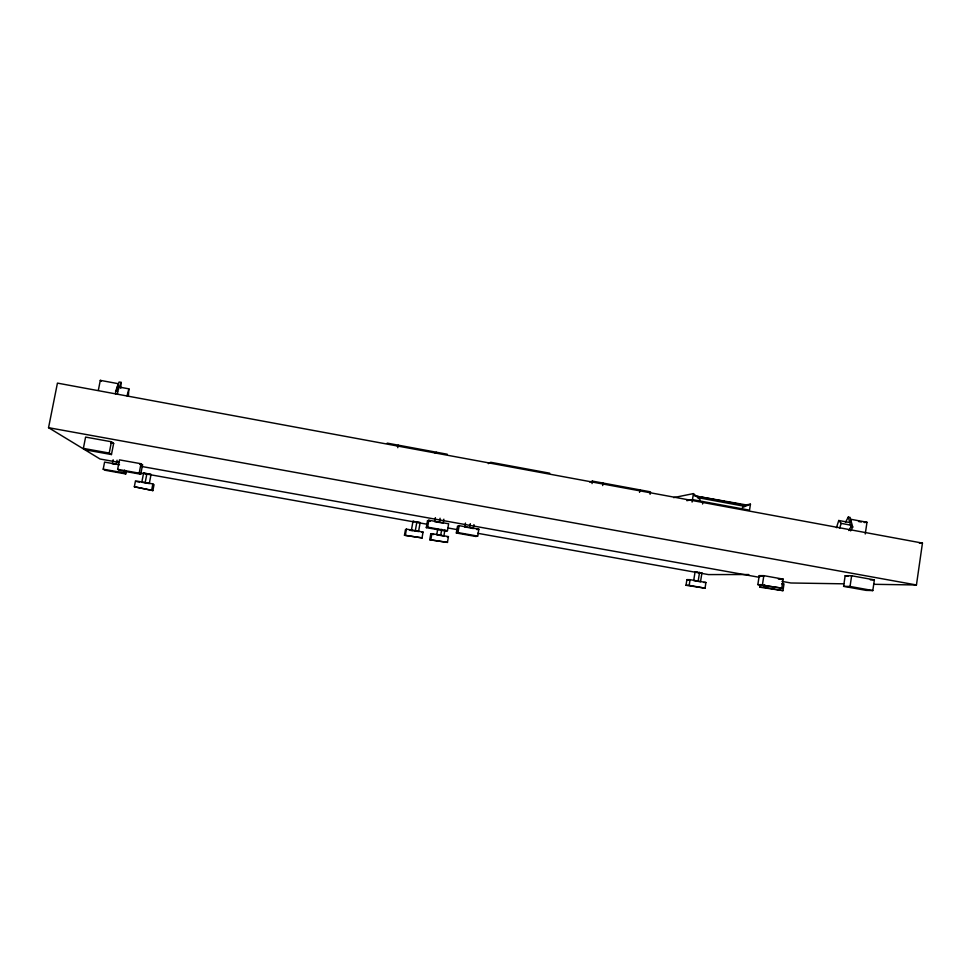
<?xml version="1.0" encoding="UTF-8"?>
<svg xmlns="http://www.w3.org/2000/svg" width="971" height="971" viewBox="0 0 971 971"><rect width="100%" height="100%" fill="white"/><g stroke="black" fill="none" stroke-linecap="round" stroke-linejoin="round"><path stroke-width="1.46" d="M115.513 394.02L115.683 391.046L119.093 382.016L121.096 382.38L120.732 388.315M117.527 394.396L117.697 391.41L121.096 382.38M874.094 584.311L916.442 584.979L922.45 543.105L57.435 383.108L48.55 427.689L100.037 459.004L119.433 462.487M865.258 533.965L866.982 522.277L851.264 519.364L850.827 522.289M872.808 590.562L874.373 579.881L851.628 575.767L845.158 575.754L843.593 586.326L866.108 590.38L872.808 590.562L850.05 586.46L843.593 586.326M850.05 586.46L851.628 575.767M781.801 588.135L783.16 579.129L763.825 575.657L759.225 575.645L757.853 584.578L781.801 588.135L757.853 584.578M760.196 584.506L759.783 587.188L782.978 590.647L783.998 583.899L781.679 583.862M762.453 584.676L763.825 575.657M759.783 587.188L764.262 587.309L764.675 584.603M742.269 508.828L742.487 507.445L750.449 504.192L749.527 510.176L692.481 499.616L686.837 500.672M686.012 585.27L689.179 585.355L690.078 579.675L705.929 582.503L705.043 588.171L686.012 585.27L686.91 579.638L690.078 579.675M702.543 504.01L702.931 501.546M695.078 571.81L693.695 580.573L700.516 581.799L701.899 573.024L695.078 571.81L697.433 572.417M698.161 581.204L699.545 572.405M692.092 502.08L693.428 493.608L673.643 497.613M699.8 500.963L700.018 499.58L693.428 493.608M650.085 494.312L650.485 491.836L592.456 481.106L589.664 481.968M639.537 492.37L639.938 489.894M602.675 485.549L603.088 483.073M592.043 483.594L592.456 481.106M477.683 536.101L478.861 529.195L459.162 525.663L457.535 526.148L456.346 532.994L475.875 536.478L477.683 536.101L457.972 532.581L456.346 532.994M447.437 542.401L448.432 536.611L431.889 533.662L430.736 534.001L429.74 539.742L447.437 542.401L429.74 539.742M457.972 532.581L459.162 525.663M465.485 523.066L464.806 527.059L469.6 527.666L470.292 523.66M473.957 524.583L473.278 528.576L470.826 527.969M422.033 537.885L423.053 532.084L406.424 529.122L405.49 529.498L404.47 535.252L422.033 537.885L404.47 535.252M426.305 527.617L427.507 520.759L428.842 520.225L448.638 523.782L447.449 530.7L445.932 531.125L426.305 527.617L427.628 527.156L447.449 530.7M427.628 527.156L428.842 520.225M430.869 539.451L431.889 533.662M435.36 517.652L434.656 521.658L441.914 522.871M437.775 528.831L436.732 534.79L443.856 536.065L444.888 530.105M439.39 522.252L440.081 518.235M440.7 535.324L441.732 529.353M443.177 523.187L443.868 519.182M405.405 534.936L406.424 529.122M412.978 521.33L411.401 530.275L418.562 531.55L420.127 522.604L412.978 521.33L415.139 521.84M415.309 530.797L416.887 521.828M397.77 447.68L398.219 445.167L397.345 446.211M152.884 490.561L154.013 484.699L152.86 483.946L135.479 480.839L134.338 486.762L152.884 490.561L134.338 486.762M140.746 474.224L139.181 473.18L141.013 463.737L119.482 459.878L117.649 469.321L119.421 470.413L140.746 474.224L142.543 464.878L141.013 463.737M143.574 473.12L141.815 482.247L149.291 483.582L151.039 474.455L143.574 473.12L151.039 474.455M145.165 482.66L146.924 473.508M151.731 489.845L152.86 483.946M116.666 390.779L118.061 383.654L100.304 380.353L98.338 390.342M126.303 471.141L125.757 473.933L105.074 470.243L103.205 469.187L104.589 462.099L119.506 464.781M111.459 454.549L109.238 453.056L111.434 441.769L85.594 437.084L83.372 448.396L85.921 449.949L111.459 454.549L113.643 443.395L111.434 441.769M112.345 463.883L113.146 459.793M117.066 460.218L116.265 464.332L113.656 464.029M125.757 473.933L124.106 472.926L124.652 470.098M127.019 395.865L128.876 388.849L119.142 387.041M128.39 395.974L128.876 388.849M116.617 390.997L117.746 386.786M836.444 527.702L838.774 520.492L848.642 522.325M839.624 528.2L841.189 523.381L838.774 520.492M845.523 522.24L848.302 517.082L850.074 517.409L852.732 527.022L850.632 530.894M848.848 530.567L850.948 526.683L848.302 517.082M435.178 453.202L436.343 452.219M488.292 463.64L490.719 462.281L549.744 473.205M421.972 532.436L423.053 532.084M447.158 536.927L448.432 536.611M477.052 529.644L478.861 529.195M694.18 495.756L747.937 505.223L743.531 504.908M743.276 505.296L750.449 504.192M864.202 522.532L866.982 522.277M919.44 543.262L922.45 543.105M748.799 574.541L708.405 574.577L477.623 533.285M778.378 579.092L783.16 579.129M870.344 579.857L874.373 579.881M843.835 583.826L790.892 582.988L781.934 581.374M703.732 582.454L705.929 582.503M417.518 522.277L420.127 522.604M698.926 572.623L701.899 573.024M140.856 473.035L413.585 521.828M416.559 522.362L426.997 524.231M447.837 527.957L458.263 529.826M117.649 469.321L139.181 473.18M103.205 469.187L124.106 472.926M764.262 587.309L782.978 590.647M136.777 481.628L139.642 482.138M409.604 530.239L412.359 530.724M430.736 534.001L433.721 534.536M686.91 579.638L689.762 580.148M689.179 585.355L705.043 588.171M83.372 448.396L109.238 453.056M139.703 464.369L142.543 464.878M759.225 575.645L762.162 576.179M141.815 466.505L759.553 577.357M427.507 520.759L430.299 521.269M48.55 427.689L916.442 584.979M110.803 442.885L113.643 443.395M845.158 575.754L847.974 576.264M858.522 521.476L861.362 522.01M695.637 496.035L698.537 496.569M701.438 497.103L714.51 499.531M717.411 500.065L724.669 501.412M727.57 501.946L740.63 504.374M841.189 523.381L851.118 525.214M697.882 497.638L745.073 506.389M850.948 526.683L852.732 527.022M115.683 391.046L117.697 391.41M387.211 443.128L447.267 454.234M100.304 380.353L101.287 381.348"/></g></svg>
